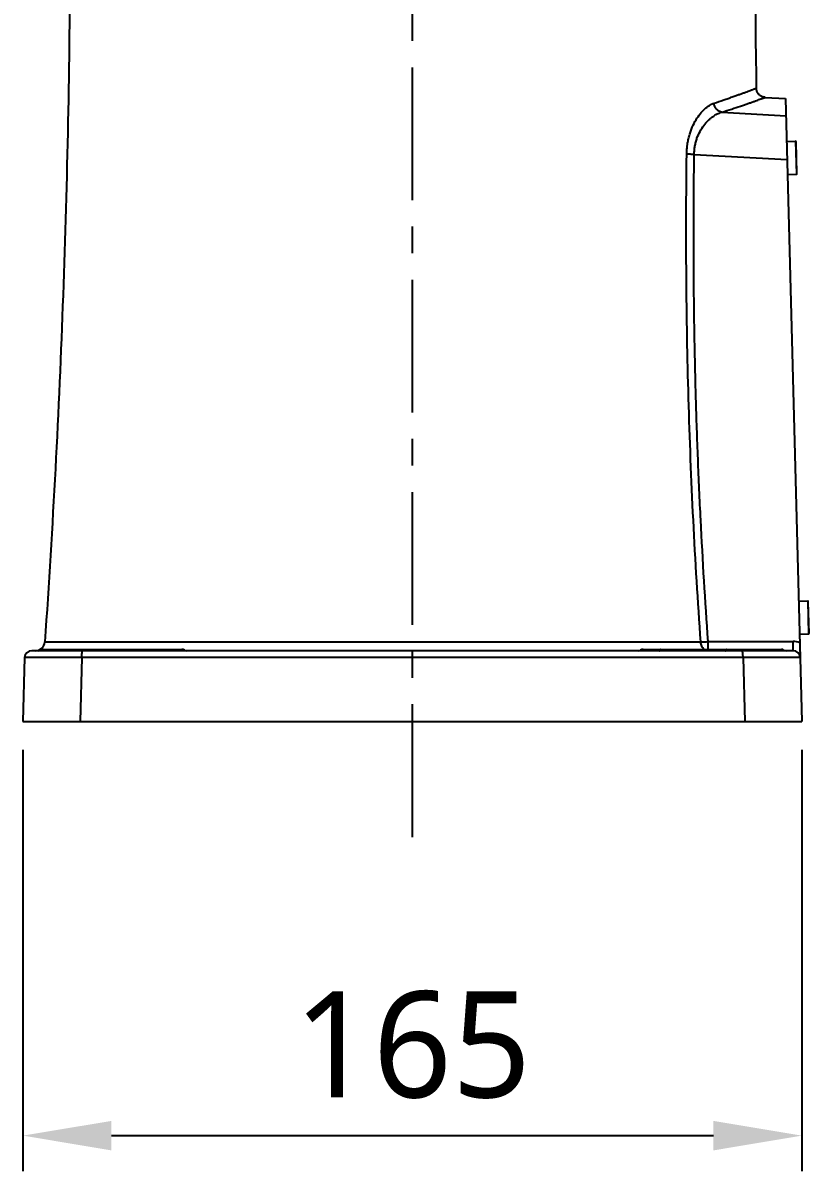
# Model space of a CAD drawing. Header units: millimetres. Extents: x 5828 to 6704, y 123 to 421.
# Drawn here: x 6470.86 to 6481.96, y 227.04 to 243.27 of the extents above; entities that cross this region are included whole.
import ezdxf

# ---------------------------------------------------------------- set-up
doc = ezdxf.new("R2010")
doc.units = ezdxf.units.MM
doc.linetypes.add('CENTER', pattern=[0.6, 0.375, -0.075, 0.075, -0.075])
for name, color, linetype in [('中心线', 7, 'Continuous'), ('外形图', 7, 'Continuous'), ('尺寸标注', 7, 'Continuous')]:
    doc.layers.add(name, color=color, linetype=linetype)
doc.styles.add('微软雅黑', font='msyh.ttc', dxfattribs={"height": 1.5})
doc.dimstyles.new('尺寸标注_1_15比例', dxfattribs={"dimtxt": 1.5, "dimasz": 1.25, "dimexe": 0.5, "dimexo": 0.4, "dimgap": 0.5, "dimtad": 1, "dimdec": 1, "dimlfac": 15, "dimdsep": 46, "dimtxsty": '微软雅黑', "dimcen": 0.09, "dimadec": 0, "dimazin": 0, "dimtp": 0.01, "dimtm": 0.01, "dimtfac": 1, "dimtdec": 1, "dimtofl": 0, "dimtmove": 0, "dimatfit": 3, "dimfxl": 1, "dimtolj": 1, "dimarcsym": 0})

# ---------------------------------------------------------------- blocks, each defined once
blk = doc.blocks.new('*D785')
at = {"layer": 'Defpoints', "color": 0}
for p in [(6470.86, 233.395), (6481.86, 233.396), (6481.86, 227.544)]:
    blk.add_point(p, dxfattribs=at)
at = {"layer": '尺寸标注', "color": 0, "lineweight": -2}
for p, q in [((6470.86, 232.995), (6470.86, 227.044)), ((6481.86, 232.996), (6481.86, 227.044)), ((6472.11, 227.544), (6480.61, 227.544))]:
    blk.add_line(p, q, dxfattribs=at)
at = {"layer": '尺寸标注', "color": 0}
for points in [[(6472.11, 227.752), (6472.11, 227.335), (6470.86, 227.544)], [(6480.61, 227.335), (6480.61, 227.752), (6481.86, 227.544)]]:
    blk.add_solid(points, dxfattribs=at)
at = {"layer": '尺寸标注', "color": 0, "insert": (6476.36, 228.823), "char_height": 1.5, "attachment_point": 5, "style": '微软雅黑'}
blk.add_mtext('\\A1;165', dxfattribs=at)

msp = doc.modelspace()

# ---------------------------------------------------------------- linework, layer by layer
at = {"layer": '中心线', "linetype": 'CENTER', "ltscale": 5}
msp.add_line((6476.3599, 231.7633), (6476.3599, 279.7873), dxfattribs=at)
at = {"layer": '外形图', "color": 7, "linetype": 'Continuous'}
for p, q in [((6481.3427, 242.2145), (6481.6294, 242.1995)), ((6481.6294, 242.1995), (6481.8599, 233.3949)), ((6480.7293, 242.004), (6481.6358, 241.9548)), ((6481.6453, 241.5921), (6481.7719, 241.5954)), ((6481.7719, 241.5954), (6481.7841, 241.1281)), ((6481.7906, 241.135), (6481.7787, 241.5889)), ((6480.3394, 241.4082), (6481.652, 241.3369)), ((6481.6575, 241.1256), (6481.7841, 241.1289)), ((6481.6575, 241.1248), (6481.7841, 241.1281)), ((6481.8154, 235.0966), (6481.942, 235.0999)), ((6481.942, 235.0999), (6481.9542, 234.6326)), ((6481.9607, 234.6394), (6481.9488, 235.0934)), ((6481.9488, 235.0933), (6481.9488, 235.0934)), ((6481.9489, 235.0926), (6481.9489, 235.0925)), ((6481.8276, 234.6301), (6481.9542, 234.6334)), ((6481.8276, 234.6292), (6481.9542, 234.6326)), ((6471.1496, 234.4149), (6473.1036, 234.4149)), ((6471.1686, 234.519), (6480.4322, 234.519)), ((6479.6162, 234.4149), (6481.5703, 234.4149)), ((6480.5366, 234.5255), (6481.7363, 234.5255)), ((6480.5366, 234.4149), (6480.5366, 234.5255)), ((6481.7363, 234.3949), (6481.7363, 234.5255)), ((6470.8836, 234.2975), (6470.8599, 233.3949)), ((6481.7363, 234.3949), (6470.9835, 234.3949)), ((6471.1145, 234.4049), (6473.1387, 234.4049)), ((6471.6908, 234.2975), (6471.6666, 233.3949)), ((6481.029, 234.2975), (6471.6908, 234.2975)), ((6479.5811, 234.4049), (6481.6054, 234.4049)), ((6481.029, 234.2975), (6481.0532, 233.3949)), ((6470.8599, 233.3949), (6481.8599, 233.3949)), ((6470.86, 233.3958), (6470.86, 233.3953)), ((6481.8599, 233.3951), (6481.8599, 233.3958))]:
    msp.add_line(p, q, dxfattribs=at)
msp.add_lwpolyline([(6481.3427, 242.2145), (6481.3349, 242.2152), (6481.3258, 242.2165), (6481.3168, 242.2185), (6481.3079, 242.221), (6481.2993, 242.2242), (6481.2909, 242.228), (6481.2828, 242.2324), (6481.2749, 242.2373), (6481.2675, 242.2427), (6481.2604, 242.2486), (6481.2538, 242.255), (6481.2476, 242.2619), (6481.2419, 242.2691), (6481.2368, 242.2768), (6481.2321, 242.2847), (6481.2281, 242.293), (6481.2246, 242.3015), (6481.2217, 242.3103), (6481.2194, 242.3192), (6481.2178, 242.3283), (6481.2167, 242.3375), (6481.2164, 242.3454)], dxfattribs=at)
for centre, radius, start, end in [((6639.6223, 245.0492), 158.429, 180.260746, 180.977882), ((6481.7721, 241.5887), 0.00667, 1.50006, 91.50006), ((6481.7839, 241.1356), 0.00667, 271.50006, 1.50006), ((6481.784, 241.1348), 0.00667, 271.50006, 1.50006), ((6481.9422, 235.0932), 0.00667, 1.50006, 91.50006), ((6481.954, 234.6401), 0.00667, 271.50006, 1.50006), ((6481.9541, 234.6392), 0.00667, 271.50006, 1.50006), ((6471.0355, 234.5282), 0.1333, 270, 356.0485), ((6471.1496, 234.3482), 0.0667, 90, 121.78833), ((6473.1036, 234.3482), 0.0667, 58.21167, 90), ((6479.6162, 234.3482), 0.0667, 90, 121.78833), ((6481.5703, 234.3482), 0.0667, 58.21167, 90), ((6481.7362, 234.2916), 0.2339, 66.1433, 89.97646), ((6470.9835, 234.2949), 0.1, 90, 178.5), ((6471.0793, 234.4616), 0.0667, 270, 301.78833), ((6473.1739, 234.4616), 0.0667, 238.21167, 270), ((6479.546, 234.4616), 0.0667, 270, 301.78833), ((6481.6405, 234.4616), 0.0667, 238.21167, 270), ((6481.7363, 234.2949), 0.1, 1.5, 90)]:
    msp.add_arc(centre, radius, start, end, dxfattribs=at)
for points, knots in [([(6471.5249, 244.3282), (6471.5212, 243.5089), (6471.5011, 241.8717), (6471.4323, 239.4179), (6471.324, 236.9671), (6471.2249, 235.3349), (6471.1686, 234.519)], [0, 0, 0, 0, 0.2503752, 0.5003189, 0.7501022, 1, 1, 1, 1]), ([(6480.6194, 242.1319), (6480.6651, 242.1472), (6480.7315, 242.1697), (6480.817, 242.1994), (6480.8749, 242.2198), (6480.9284, 242.2388), (6480.9775, 242.2565), (6481.0221, 242.2728), (6481.0622, 242.2876), (6481.0978, 242.3007), (6481.1245, 242.3107), (6481.1435, 242.3178), (6481.1561, 242.3226), (6481.1674, 242.3268), (6481.1776, 242.3307), (6481.1866, 242.3341), (6481.1944, 242.337), (6481.2001, 242.3392), (6481.2041, 242.3407), (6481.2067, 242.3417), (6481.2089, 242.3426), (6481.2109, 242.3433), (6481.2125, 242.3439), (6481.2139, 242.3444), (6481.2148, 242.3448), (6481.2154, 242.345), (6481.2157, 242.3452), (6481.216, 242.3452), (6481.2162, 242.3453), (6481.2163, 242.3454), (6481.2164, 242.3454), (6481.2164, 242.3454)], [0, 0, 0, 0, 0.2278834, 0.3316535, 0.428438, 0.5180914, 0.6004725, 0.6754486, 0.7428951, 0.8026958, 0.854747, 0.8778367, 0.8989546, 0.9180912, 0.9352379, 0.9503867, 0.9635303, 0.9746622, 0.9794722, 0.9837775, 0.9875775, 0.9908719, 0.9936602, 0.995942, 0.9977171, 0.9984146, 0.9989853, 0.9994292, 0.9997462, 0.9999365, 1, 1, 1, 1]), ([(6480.7293, 242.004), (6480.7762, 242.019), (6480.8642, 242.0477), (6480.9704, 242.0833), (6481.0466, 242.1094), (6481.097, 242.1268), (6481.1429, 242.1429), (6481.1842, 242.1574), (6481.2207, 242.1704), (6481.2525, 242.1818), (6481.276, 242.1903), (6481.2923, 242.1962), (6481.3028, 242.2), (6481.312, 242.2033), (6481.3201, 242.2063), (6481.3268, 242.2087), (6481.3317, 242.2105), (6481.335, 242.2117), (6481.337, 242.2125), (6481.3387, 242.2131), (6481.3401, 242.2136), (6481.3412, 242.214), (6481.3419, 242.2142), (6481.3423, 242.2144), (6481.3425, 242.2145), (6481.3427, 242.2145), (6481.3427, 242.2145)], [0, 0, 0, 0, 0.2277474, 0.4282488, 0.5178976, 0.6002848, 0.6752763, 0.7427446, 0.8025696, 0.8546473, 0.8988806, 0.9180291, 0.9351872, 0.9503469, 0.9635002, 0.9746404, 0.9837627, 0.9875659, 0.990863, 0.9936538, 0.9959377, 0.9977145, 0.998984, 0.9994284, 0.9997458, 1, 1, 1, 1]), ([(6480.2335, 241.4125), (6480.2338, 241.4354), (6480.2359, 241.481), (6480.2433, 241.5485), (6480.255, 241.6142), (6480.2706, 241.6774), (6480.2897, 241.7376), (6480.3186, 241.8118), (6480.3608, 241.8952), (6480.4198, 241.9811), (6480.4743, 242.0401), (6480.5194, 242.0778), (6480.5621, 242.1074), (6480.5963, 242.1242), (6480.6194, 242.1319)], [0, 0, 0, 0, 0.0799805, 0.1590442, 0.2366625, 0.312361, 0.3857831, 0.456625, 0.5896806, 0.7105676, 0.8189324, 0.8685154, 0.9151185, 1, 1, 1, 1]), ([(6480.7293, 242.004), (6480.7223, 242.0051), (6480.7085, 242.0087), (6480.6888, 242.018), (6480.6706, 242.0309), (6480.6545, 242.0469), (6480.6409, 242.0656), (6480.6266, 242.0933), (6480.6208, 242.1164), (6480.6194, 242.1319)], [0, 0, 0, 0, 0.1168194, 0.2365043, 0.3592028, 0.4846957, 0.6124453, 0.7416706, 1, 1, 1, 1]), ([(6480.3394, 241.4082), (6480.3395, 241.428), (6480.3414, 241.4676), (6480.349, 241.5259), (6480.3613, 241.5822), (6480.3828, 241.6526), (6480.4182, 241.733), (6480.4716, 241.8168), (6480.5226, 241.8756), (6480.5656, 241.915), (6480.6076, 241.9479), (6480.661, 241.9805), (6480.7068, 241.9981), (6480.7293, 242.004)], [0, 0, 0, 0, 0.0785882, 0.1561626, 0.2321694, 0.306174, 0.4469582, 0.5774543, 0.6975227, 0.7537775, 0.8075695, 0.9080318, 1, 1, 1, 1]), ([(6480.4322, 234.519), (6480.3912, 235.0927), (6480.3213, 236.2407), (6480.2537, 237.9644), (6480.223, 239.6885), (6480.2263, 240.838), (6480.2335, 241.4125)], [0, 0, 0, 0, 0.2501095, 0.5001575, 0.7501267, 1, 1, 1, 1]), ([(6480.3394, 241.4082), (6480.3197, 241.4084), (6480.2915, 241.4091), (6480.2562, 241.4108), (6480.2406, 241.4119), (6480.2335, 241.4125)], [0, 0, 0, 0, 0.5573742, 0.7995352, 1, 1, 1, 1]), ([(6480.5366, 234.5255), (6480.4953, 235.0983), (6480.4427, 235.958), (6480.3913, 237.1052), (6480.3623, 237.9658), (6480.3426, 238.8265), (6480.3287, 239.9739), (6480.3317, 240.8346), (6480.3394, 241.4082)], [0, 0, 0, 0, 0.2501136, 0.3751495, 0.5001669, 0.6251634, 0.7501365, 1, 1, 1, 1]), ([(6471.9227, 234.4149), (6471.9235, 234.4149), (6471.9254, 234.4143), (6471.9279, 234.4122), (6471.9301, 234.409), (6471.9314, 234.4064), (6471.9321, 234.4049)], [0, 0, 0, 0, 0.1770274, 0.3913246, 0.6633127, 1, 1, 1, 1]), ([(6472.8516, 234.4149), (6472.8524, 234.4149), (6472.8543, 234.4143), (6472.8568, 234.4122), (6472.859, 234.409), (6472.8603, 234.4064), (6472.861, 234.4049)], [0, 0, 0, 0, 0.1770274, 0.3913246, 0.6633127, 1, 1, 1, 1]), ([(6479.8683, 234.4149), (6479.8674, 234.4149), (6479.8656, 234.4143), (6479.8631, 234.4122), (6479.8608, 234.409), (6479.8596, 234.4064), (6479.8589, 234.4049)], [0, 0, 0, 0, 0.1770274, 0.3913246, 0.6633127, 1, 1, 1, 1]), ([(6480.4322, 234.519), (6480.4477, 234.5197), (6480.4825, 234.5218), (6480.5173, 234.5241), (6480.5366, 234.5255)], [0, 0, 0, 0, 0.4442692, 1, 1, 1, 1]), ([(6480.4815, 234.4148), (6480.4743, 234.4205), (6480.461, 234.4342), (6480.4459, 234.4593), (6480.4358, 234.4881), (6480.4328, 234.5086), (6480.4322, 234.519)], [0, 0, 0, 0, 0.2326102, 0.4785711, 0.7357663, 1, 1, 1, 1]), ([(6480.7972, 234.4149), (6480.7963, 234.4149), (6480.7944, 234.4143), (6480.792, 234.4122), (6480.7897, 234.409), (6480.7884, 234.4064), (6480.7878, 234.4049)], [0, 0, 0, 0, 0.1770274, 0.3913246, 0.6633127, 1, 1, 1, 1]), ([(6471.6908, 234.2975), (6471.6365, 234.2976), (6471.5561, 234.2978), (6471.4505, 234.298), (6471.3753, 234.2981), (6471.3037, 234.2982), (6471.2362, 234.2983), (6471.1733, 234.2984), (6471.1157, 234.2984), (6471.0637, 234.2984), (6471.024, 234.2983), (6470.9954, 234.2983), (6470.9765, 234.2982), (6470.9592, 234.2982), (6470.9436, 234.2981), (6470.9298, 234.2981), (6470.9178, 234.298), (6470.9089, 234.298), (6470.9027, 234.2979), (6470.8987, 234.2979), (6470.8952, 234.2978), (6470.8922, 234.2978), (6470.8896, 234.2978), (6470.8875, 234.2977), (6470.886, 234.2977), (6470.8851, 234.2976), (6470.8845, 234.2976), (6470.8841, 234.2976), (6470.8838, 234.2976), (6470.8837, 234.2975), (6470.8836, 234.2975), (6470.8836, 234.2975)], [0, 0, 0, 0, 0.2019049, 0.2989439, 0.3923252, 0.4812973, 0.5651441, 0.6431907, 0.7148087, 0.7794219, 0.8365103, 0.8620867, 0.8856148, 0.9070472, 0.9263409, 0.9434571, 0.9583616, 0.9710245, 0.9765072, 0.9814204, 0.9857616, 0.9895287, 0.9927198, 0.9953334, 0.9973682, 0.9981683, 0.9988235, 0.9993336, 0.999699, 0.99992, 1, 1, 1, 1]), ([(6471.6908, 234.2975), (6471.6909, 234.31), (6471.6914, 234.3281), (6471.6931, 234.3511), (6471.6945, 234.3638), (6471.6958, 234.3727), (6471.6968, 234.3783), (6471.6979, 234.3832), (6471.6991, 234.3873), (6471.7001, 234.3901), (6471.701, 234.3919), (6471.702, 234.3936), (6471.7032, 234.3949), (6471.7043, 234.3949)], [0, 0, 0, 0, 0.3751647, 0.5441822, 0.6925046, 0.7572398, 0.8149329, 0.8651248, 0.9074676, 0.9417684, 0.9559181, 0.9681195, 1, 1, 1, 1]), ([(6471.9414, 234.3949), (6471.9406, 234.3949), (6471.9387, 234.3954), (6471.9363, 234.3976), (6471.934, 234.4008), (6471.9327, 234.4034), (6471.9321, 234.4049)], [0, 0, 0, 0, 0.1770274, 0.3913246, 0.6633127, 1, 1, 1, 1]), ([(6472.8703, 234.3949), (6472.8695, 234.3949), (6472.8676, 234.3954), (6472.8651, 234.3976), (6472.8629, 234.4008), (6472.8616, 234.4034), (6472.861, 234.4049)], [0, 0, 0, 0, 0.1770274, 0.3913246, 0.6633127, 1, 1, 1, 1]), ([(6479.8496, 234.3949), (6479.8504, 234.3949), (6479.8523, 234.3954), (6479.8547, 234.3976), (6479.857, 234.4008), (6479.8583, 234.4034), (6479.8589, 234.4049)], [0, 0, 0, 0, 0.1770274, 0.3913246, 0.6633127, 1, 1, 1, 1]), ([(6480.7784, 234.3949), (6480.7793, 234.3949), (6480.7812, 234.3954), (6480.7836, 234.3976), (6480.7859, 234.4008), (6480.7872, 234.4034), (6480.7878, 234.4049)], [0, 0, 0, 0, 0.1770274, 0.3913246, 0.6633127, 1, 1, 1, 1]), ([(6481.029, 234.2975), (6481.029, 234.31), (6481.0285, 234.3281), (6481.0268, 234.3511), (6481.0254, 234.3638), (6481.0241, 234.3727), (6481.023, 234.3783), (6481.0219, 234.3832), (6481.0208, 234.3873), (6481.0197, 234.3901), (6481.0188, 234.3919), (6481.0179, 234.3936), (6481.0166, 234.3949), (6481.0156, 234.3949)], [0, 0, 0, 0, 0.3751647, 0.5441822, 0.6925046, 0.7572398, 0.8149329, 0.8651248, 0.9074676, 0.9417684, 0.9559181, 0.9681195, 1, 1, 1, 1]), ([(6481.8363, 234.2975), (6481.8363, 234.2975), (6481.8362, 234.2975), (6481.836, 234.2976), (6481.8357, 234.2976), (6481.8353, 234.2976), (6481.8348, 234.2976), (6481.8339, 234.2977), (6481.8324, 234.2977), (6481.8303, 234.2978), (6481.8277, 234.2978), (6481.8247, 234.2978), (6481.8212, 234.2979), (6481.8172, 234.2979), (6481.811, 234.298), (6481.8021, 234.298), (6481.7901, 234.2981), (6481.7763, 234.2981), (6481.7607, 234.2982), (6481.7434, 234.2982), (6481.7244, 234.2983), (6481.6959, 234.2983), (6481.6562, 234.2984), (6481.6042, 234.2984), (6481.5465, 234.2984), (6481.4837, 234.2983), (6481.4162, 234.2982), (6481.3446, 234.2981), (6481.2694, 234.298), (6481.1638, 234.2978), (6481.0834, 234.2976), (6481.029, 234.2975)], [0, 0, 0, 0, 0.00008, 0.000301, 0.0006663, 0.0011765, 0.0018317, 0.0026318, 0.0046666, 0.0072802, 0.0104713, 0.0142384, 0.0185796, 0.0234928, 0.0289755, 0.0416384, 0.0565429, 0.0736591, 0.0929528, 0.1143852, 0.1379133, 0.1634897, 0.2205781, 0.2851913, 0.3568093, 0.4348559, 0.5187027, 0.6076748, 0.7010561, 0.7980951, 1, 1, 1, 1])]:
    msp.add_open_spline(points, degree=3, knots=knots, dxfattribs=at)

# ---------------------------------------------------------------- dimensions: what is measured, and where the dimension line sits
at = {"layer": '尺寸标注'}
dim = msp.add_linear_dim(base=(6481.8599, 227.5436), p1=(6470.8599, 233.3949), p2=(6481.8599, 233.3958), dimstyle='尺寸标注_1_15比例', dxfattribs=at)
dim.commit()
dim.dimension.update_dxf_attribs({"geometry": '*D785', "text_midpoint": (6476.3599, 228.8231)})

doc.saveas('drawing.dxf')
